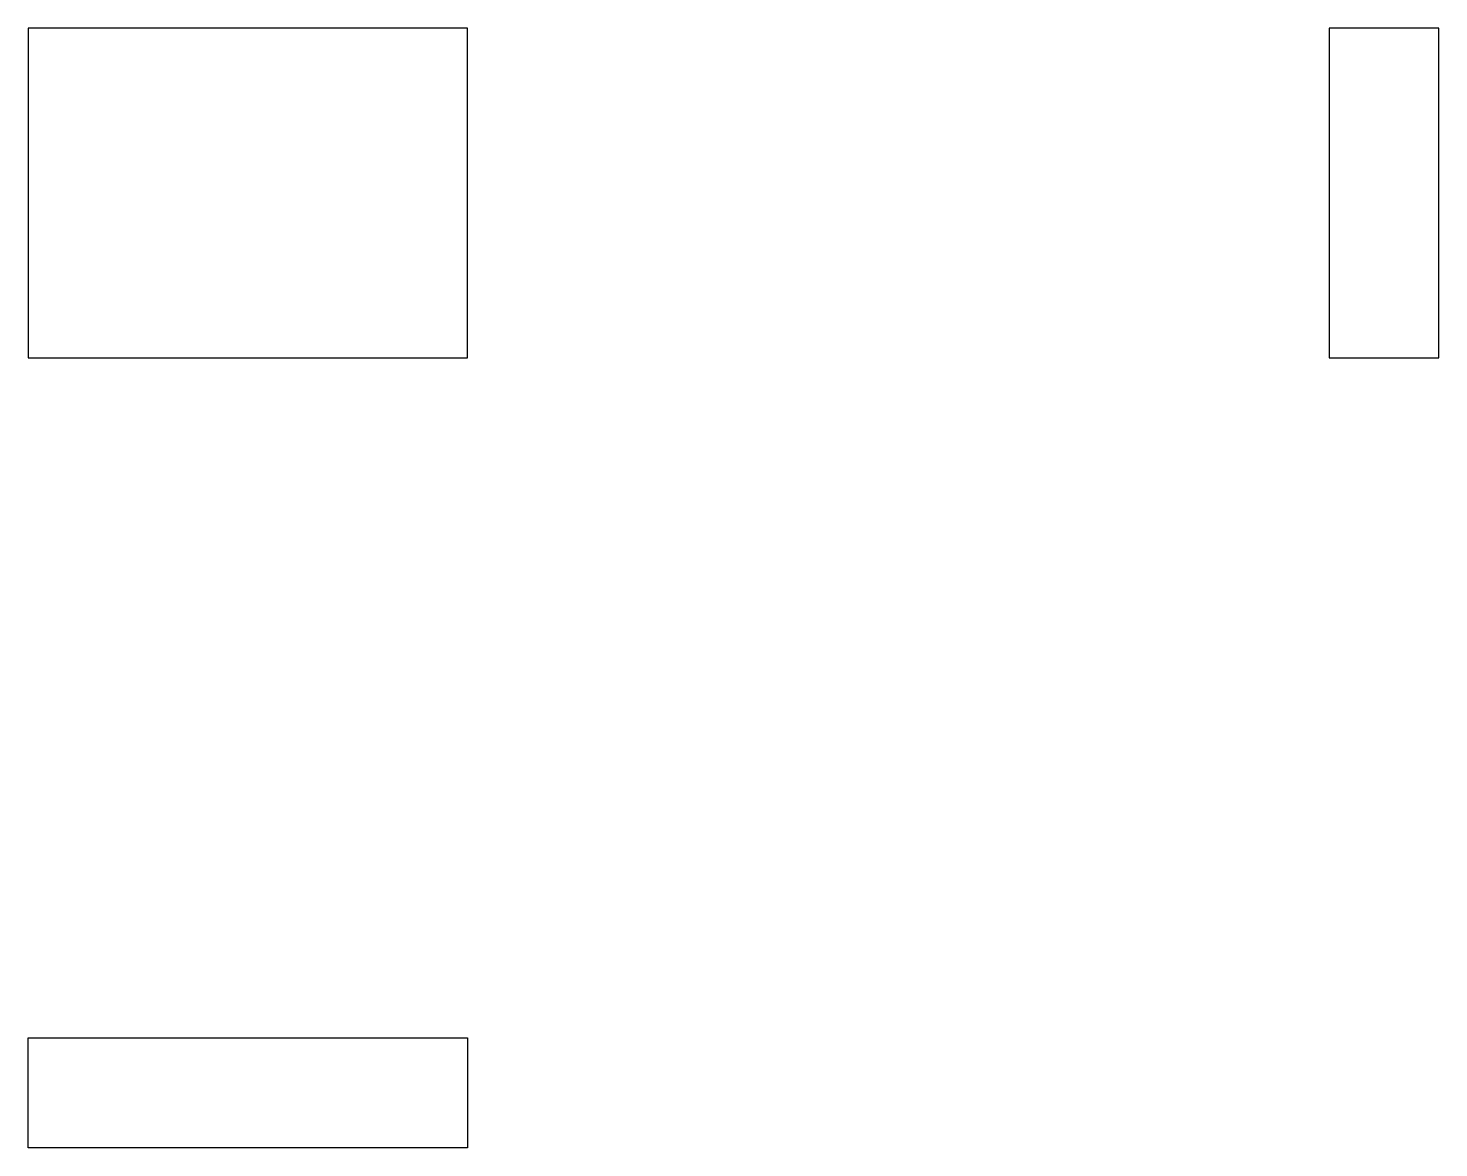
# Model space of a CAD drawing. Header units: millimetres. Extents: x 0 to 128, y -72 to 30.
import ezdxf

# ---------------------------------------------------------------- set-up
doc = ezdxf.new("R2010")
doc.units = ezdxf.units.MM

msp = doc.modelspace()

# ---------------------------------------------------------------- linework, layer by layer
for p, q in [((40, 30), (0, 30)), ((0, 30), (0, 0)), ((40, 0), (40, 30)), ((128.49, 30), (118.49, 30)), ((118.49, 30), (118.49, 0)), ((128.49, 0), (128.49, 30)), ((0, 0), (40, 0)), ((118.49, 0), (128.49, 0)), ((0, -61.93), (40, -61.93)), ((0, -71.93), (0, -61.93)), ((40, -61.93), (40, -71.93)), ((40, -71.93), (0, -71.93))]:
    msp.add_line(p, q)

doc.saveas('drawing.dxf')
